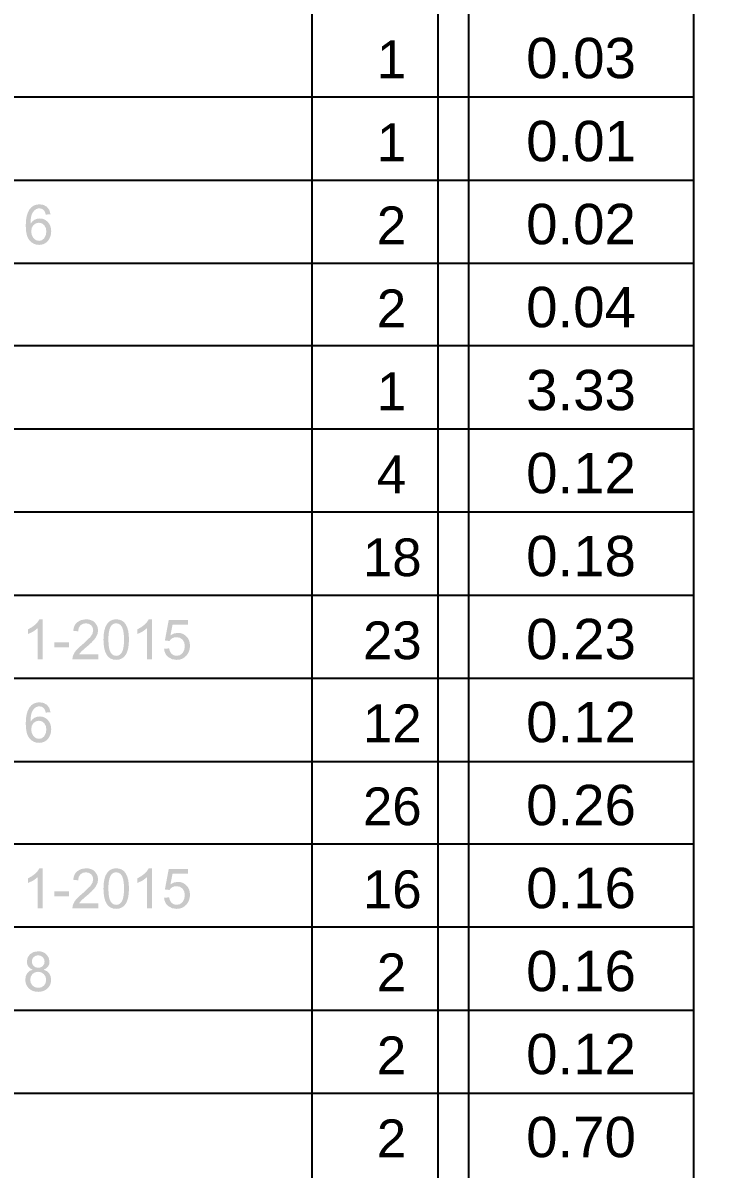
# Model space of a CAD drawing. Extents: x 3 to 592, y 5 to 207.
# Drawn here: x 444.1 to 474.7, y 105.4 to 156.4 of the extents above; entities that cross this region are included whole.
import ezdxf

# ---------------------------------------------------------------- set-up
doc = ezdxf.new("R2010")
doc.units = 0
doc.layers.get('0').update_dxf_attribs({"linetype": 'CONTINUOUS'})
picture_1 = doc.add_image_def('image5.jpg', size_in_pixel=(760, 1236))

msp = doc.modelspace()

# ---------------------------------------------------------------- hatches: boundary and pattern name
h = msp.add_hatch(color=7)
h.paths.add_polyline_path([(444.471846, 147.491194), (444.552255, 147.59329), (444.647959, 147.666343), (444.75896, 147.710251), (444.885258, 147.72491), (444.986431, 147.714884), (445.079905, 147.684809), (445.165628, 147.634682), (445.243547, 147.564506), (445.308022, 147.478723), (445.354204, 147.381778), (445.381989, 147.273671), (445.391273, 147.154402), (445.382075, 147.033057), (445.35448, 146.921169), (445.308488, 146.818686), (445.244099, 146.725556), (445.164517, 146.648231), (445.072946, 146.593127), (444.969387, 146.56014), (444.853838, 146.549167), (444.734784, 146.560863), (444.624877, 146.596021), (444.524168, 146.654742), (444.43271, 146.737132), (444.356745, 146.849683), (444.302485, 146.998821), (444.269929, 147.184546), (444.259077, 147.406858), (444.268904, 147.628335), (444.29842, 147.820614), (444.347676, 147.983645), (444.416725, 148.117375), (444.504152, 148.221554), (444.609305, 148.295969), (444.732132, 148.340617), (444.87258, 148.3555), (445.050415, 148.327801), (445.198899, 148.244706), (445.306524, 148.10704), (445.362059, 147.91563), (445.150943, 147.896337), (445.111454, 148.019009), (445.050002, 148.106695), (444.966536, 148.159345), (444.861004, 148.176906), (444.782869, 148.166571), (444.710522, 148.135565), (444.643963, 148.083888), (444.583192, 148.011541), (444.532549, 147.91706), (444.496375, 147.79891), (444.474671, 147.656989)])
h.paths.add_polyline_path([(444.849429, 146.727761), (444.98048, 146.75794), (445.084246, 146.848477), (445.151977, 146.981665), (445.174646, 147.14007), (445.151977, 147.296409), (445.084246, 147.423395), (444.978757, 147.507731), (444.842263, 147.535843), (444.712383, 147.509384), (444.601933, 147.430009), (444.526554, 147.30764), (444.501612, 147.152197), (444.526141, 146.988968), (444.600279, 146.851785), (444.712038, 146.758767)])
h = msp.add_hatch(color=7)
h.dxf.hatch_style = 2
h.paths.add_polyline_path([(445.006221, 128.095692), (444.792349, 128.095692), (444.792349, 129.478692), (444.605074, 129.335996), (444.364055, 129.216864), (444.364055, 129.426877), (444.533846, 129.521962), (444.674389, 129.627795), (444.78558, 129.744377), (444.867314, 129.871708), (445.006221, 129.871708)])
h = msp.add_hatch(color=7)
h.dxf.hatch_style = 2
h.paths.add_polyline_path([(447.48464, 128.095692), (446.331498, 128.095692), (446.357129, 128.245761), (446.434024, 128.39831), (446.496458, 128.479648), (446.581267, 128.570702), (446.688504, 128.671471), (446.818221, 128.781956), (447.125799, 129.075202), (447.227498, 129.229405), (447.261398, 129.384434), (447.237902, 129.506528), (447.167691, 129.605471), (447.062202, 129.671204), (446.932322, 129.693114), (446.800031, 129.670515), (446.69089, 129.603266), (446.617647, 129.491645), (446.592774, 129.335376), (446.372839, 129.360732), (446.391218, 129.477426), (446.426445, 129.579495), (446.478414, 129.666992), (446.547023, 129.739968), (446.721207, 129.838704), (446.936732, 129.871708), (447.057853, 129.86263), (447.164866, 129.835466), (447.25772, 129.790318), (447.336363, 129.72729), (447.443781, 129.56854), (447.479679, 129.380024), (447.4495, 129.208596), (447.358963, 129.035515), (447.283714, 128.940955), (447.178647, 128.831772), (447.043711, 128.708015), (446.878855, 128.569738), (446.721689, 128.426973), (446.628603, 128.305706), (447.48464, 128.305706)])
h = msp.add_hatch(color=7)
h.paths.add_polyline_path([(448.284498, 129.871708), (448.417436, 129.857576), (448.532648, 129.815183), (448.630136, 129.744536), (448.709898, 129.645641), (448.771936, 129.518505), (448.816249, 129.363135), (448.842836, 129.179536), (448.851699, 128.967715), (448.842509, 128.753775), (448.814974, 128.569186), (448.769145, 128.41395), (448.705075, 128.288067), (448.623625, 128.190484), (448.526413, 128.120911), (448.413388, 128.079242), (448.284498, 128.065376), (448.151584, 128.07946), (448.036434, 128.12172), (447.939035, 128.19217), (447.859373, 128.290823), (447.797437, 128.417691), (447.753213, 128.572787), (447.726688, 128.756124), (447.717849, 128.967715), (447.726961, 129.181432), (447.754367, 129.366106), (447.800169, 129.521635), (447.864472, 129.647915), (447.945914, 129.745669), (448.043066, 129.815622), (448.155927, 129.857669)])
h.paths.add_polyline_path([(448.284498, 128.243969), (448.365217, 128.25452), (448.435393, 128.286206), (448.495028, 128.33908), (448.54412, 128.413192), (448.58255, 128.511386), (448.610128, 128.636504), (448.626751, 128.788596), (448.632315, 128.967715), (448.622531, 129.206598), (448.59373, 129.388844), (448.545292, 129.522858), (448.477423, 129.617598), (448.389505, 129.674166), (448.281742, 129.693114), (448.201041, 129.68228), (448.130985, 129.649844), (448.071677, 129.595911), (448.023222, 129.520584), (447.985283, 129.421486), (447.958248, 129.296239), (447.942064, 129.144948), (447.936681, 128.967715), (447.946327, 128.73083), (447.975818, 128.549343), (448.024256, 128.414571), (448.092124, 128.319486), (448.178596, 128.262711)])
h = msp.add_hatch(color=7)
h.dxf.hatch_style = 2
h.paths.add_polyline_path([(449.872594, 128.095692), (449.658722, 128.095692), (449.658722, 129.478692), (449.471447, 129.335996), (449.230428, 129.216864), (449.230428, 129.426877), (449.40022, 129.521962), (449.540762, 129.627795), (449.651953, 129.744377), (449.733688, 129.871708), (449.872594, 129.871708)])
h = msp.add_hatch(color=7)
h.dxf.hatch_style = 2
h.paths.add_polyline_path([(450.697808, 129.157884), (450.859796, 129.24098), (451.027986, 129.268679), (451.132889, 129.258877), (451.230971, 129.229542), (451.322231, 129.180777), (451.406671, 129.112685), (451.477252, 129.028039), (451.527731, 128.93037), (451.558057, 128.819679), (451.568177, 128.695966), (451.557859, 128.569462), (451.526973, 128.45288), (451.475624, 128.34622), (451.403914, 128.249482), (451.31566, 128.168858), (451.214641, 128.111333), (451.10091, 128.076856), (450.974518, 128.065376), (450.771602, 128.09645), (450.598038, 128.18995), (450.526733, 128.259912), (450.47243, 128.344911), (450.435179, 128.444896), (450.415034, 128.559816), (450.638276, 128.576903), (450.680927, 128.430487), (450.754583, 128.326652), (450.854215, 128.26464), (450.974518, 128.243969), (451.121554, 128.275044), (451.237999, 128.368544), (451.313653, 128.507795), (451.338871, 128.675571), (451.312895, 128.841349), (451.235243, 128.968266), (451.117351, 129.048882), (450.970108, 129.075753), (450.872844, 129.065117), (450.787725, 129.033241), (450.714697, 128.980178), (450.653711, 128.905979), (450.451966, 128.930232), (450.62174, 129.839186), (451.484943, 129.839186), (451.484943, 129.629725), (450.792066, 129.629725)])
h = msp.add_hatch(color=7)
h.dxf.hatch_style = 2
h.paths.add_polyline_path([(446.1787, 128.626513), (445.524959, 128.626513), (445.524959, 128.844243), (446.1787, 128.844243)])
h = msp.add_hatch(color=7)
h.paths.add_polyline_path([(444.471846, 125.310644), (444.552255, 125.41274), (444.647959, 125.485793), (444.75896, 125.529701), (444.885258, 125.54436), (444.986431, 125.534334), (445.079905, 125.504259), (445.165628, 125.454132), (445.243547, 125.383956), (445.308022, 125.298173), (445.354204, 125.201228), (445.381989, 125.093121), (445.391273, 124.973852), (445.382075, 124.852507), (445.35448, 124.740619), (445.308488, 124.638136), (445.244099, 124.545006), (445.164517, 124.467681), (445.072946, 124.412577), (444.969387, 124.37959), (444.853838, 124.368617), (444.734784, 124.380313), (444.624877, 124.415471), (444.524168, 124.474192), (444.43271, 124.556582), (444.356745, 124.669133), (444.302485, 124.818271), (444.269929, 125.003996), (444.259077, 125.226308), (444.268904, 125.447785), (444.29842, 125.640064), (444.347676, 125.803095), (444.416725, 125.936825), (444.504152, 126.041004), (444.609305, 126.115419), (444.732132, 126.160067), (444.87258, 126.17495), (445.050415, 126.147251), (445.198899, 126.064156), (445.306524, 125.92649), (445.362059, 125.73508), (445.150943, 125.715787), (445.111454, 125.838459), (445.050002, 125.926145), (444.966536, 125.978795), (444.861004, 125.996356), (444.782869, 125.986021), (444.710522, 125.955015), (444.643963, 125.903338), (444.583192, 125.830991), (444.532549, 125.73651), (444.496375, 125.61836), (444.474671, 125.476439)])
h.paths.add_polyline_path([(444.849429, 124.547211), (444.98048, 124.57739), (445.084246, 124.667927), (445.151977, 124.801115), (445.174646, 124.95952), (445.151977, 125.115859), (445.084246, 125.242845), (444.978757, 125.327181), (444.842263, 125.355293), (444.712383, 125.328834), (444.601933, 125.249459), (444.526554, 125.12709), (444.501612, 124.971647), (444.526141, 124.808418), (444.600279, 124.671235), (444.712038, 124.578217)])
h = msp.add_hatch(color=7)
h.dxf.hatch_style = 2
h.paths.add_polyline_path([(445.006221, 117.005417), (444.792349, 117.005417), (444.792349, 118.388417), (444.605074, 118.245721), (444.364055, 118.126589), (444.364055, 118.336602), (444.533846, 118.431687), (444.674389, 118.53752), (444.78558, 118.654102), (444.867314, 118.781433), (445.006221, 118.781433)])
h = msp.add_hatch(color=7)
h.dxf.hatch_style = 2
h.paths.add_polyline_path([(447.48464, 117.005417), (446.331498, 117.005417), (446.357129, 117.155486), (446.434024, 117.308035), (446.496458, 117.389373), (446.581267, 117.480427), (446.688504, 117.581196), (446.818221, 117.691681), (447.125799, 117.984927), (447.227498, 118.13913), (447.261398, 118.294159), (447.237902, 118.416253), (447.167691, 118.515196), (447.062202, 118.580929), (446.932322, 118.602839), (446.800031, 118.58024), (446.69089, 118.512991), (446.617647, 118.40137), (446.592774, 118.245101), (446.372839, 118.270457), (446.391218, 118.387151), (446.426445, 118.48922), (446.478414, 118.576717), (446.547023, 118.649693), (446.721207, 118.748429), (446.936732, 118.781433), (447.057853, 118.772355), (447.164866, 118.745191), (447.25772, 118.700043), (447.336363, 118.637015), (447.443781, 118.478265), (447.479679, 118.289749), (447.4495, 118.118321), (447.358963, 117.94524), (447.283714, 117.85068), (447.178647, 117.741497), (447.043711, 117.61774), (446.878855, 117.479463), (446.721689, 117.336698), (446.628603, 117.215431), (447.48464, 117.215431)])
h = msp.add_hatch(color=7)
h.paths.add_polyline_path([(448.284498, 118.781433), (448.417436, 118.767301), (448.532648, 118.724908), (448.630136, 118.654261), (448.709898, 118.555366), (448.771936, 118.42823), (448.816249, 118.27286), (448.842836, 118.089261), (448.851699, 117.87744), (448.842509, 117.6635), (448.814974, 117.478911), (448.769145, 117.323675), (448.705075, 117.197792), (448.623625, 117.100209), (448.526413, 117.030636), (448.413388, 116.988967), (448.284498, 116.975101), (448.151584, 116.989185), (448.036434, 117.031445), (447.939035, 117.101895), (447.859373, 117.200548), (447.797437, 117.327416), (447.753213, 117.482512), (447.726688, 117.665849), (447.717849, 117.87744), (447.726961, 118.091157), (447.754367, 118.275831), (447.800169, 118.43136), (447.864472, 118.55764), (447.945914, 118.655394), (448.043066, 118.725347), (448.155927, 118.767394)])
h.paths.add_polyline_path([(448.284498, 117.153694), (448.365217, 117.164245), (448.435393, 117.195931), (448.495028, 117.248805), (448.54412, 117.322917), (448.58255, 117.421111), (448.610128, 117.546229), (448.626751, 117.698321), (448.632315, 117.87744), (448.622531, 118.116323), (448.59373, 118.298569), (448.545292, 118.432583), (448.477423, 118.527323), (448.389505, 118.583891), (448.281742, 118.602839), (448.201041, 118.592005), (448.130985, 118.559569), (448.071677, 118.505636), (448.023222, 118.430309), (447.985283, 118.331211), (447.958248, 118.205964), (447.942064, 118.054673), (447.936681, 117.87744), (447.946327, 117.640555), (447.975818, 117.459068), (448.024256, 117.324296), (448.092124, 117.229211), (448.178596, 117.172436)])
h = msp.add_hatch(color=7)
h.dxf.hatch_style = 2
h.paths.add_polyline_path([(449.872594, 117.005417), (449.658722, 117.005417), (449.658722, 118.388417), (449.471447, 118.245721), (449.230428, 118.126589), (449.230428, 118.336602), (449.40022, 118.431687), (449.540762, 118.53752), (449.651953, 118.654102), (449.733688, 118.781433), (449.872594, 118.781433)])
h = msp.add_hatch(color=7)
h.dxf.hatch_style = 2
h.paths.add_polyline_path([(450.697808, 118.067609), (450.859796, 118.150705), (451.027986, 118.178404), (451.132889, 118.168602), (451.230971, 118.139267), (451.322231, 118.090502), (451.406671, 118.02241), (451.477252, 117.937764), (451.527731, 117.840095), (451.558057, 117.729404), (451.568177, 117.605691), (451.557859, 117.479187), (451.526973, 117.362605), (451.475624, 117.255945), (451.403914, 117.159207), (451.31566, 117.078583), (451.214641, 117.021058), (451.10091, 116.986581), (450.974518, 116.975101), (450.771602, 117.006175), (450.598038, 117.099675), (450.526733, 117.169637), (450.47243, 117.254636), (450.435179, 117.354621), (450.415034, 117.469541), (450.638276, 117.486628), (450.680927, 117.340212), (450.754583, 117.236377), (450.854215, 117.174365), (450.974518, 117.153694), (451.121554, 117.184769), (451.237999, 117.278269), (451.313653, 117.41752), (451.338871, 117.585296), (451.312895, 117.751074), (451.235243, 117.877991), (451.117351, 117.958607), (450.970108, 117.985478), (450.872844, 117.974842), (450.787725, 117.942966), (450.714697, 117.889903), (450.653711, 117.815704), (450.451966, 117.839957), (450.62174, 118.748911), (451.484943, 118.748911), (451.484943, 118.53945), (450.792066, 118.53945)])
h = msp.add_hatch(color=7)
h.dxf.hatch_style = 2
h.paths.add_polyline_path([(446.1787, 117.536238), (445.524959, 117.536238), (445.524959, 117.753968), (446.1787, 117.753968)])
h = msp.add_hatch(color=7)
h.paths.add_polyline_path([(445.060527, 114.265018), (445.203456, 114.19671), (445.305612, 114.098482), (445.366943, 113.970384), (445.387398, 113.81247), (445.377287, 113.703114), (445.347022, 113.603215), (445.296706, 113.512721), (445.226443, 113.43158), (445.140238, 113.364384), (445.04282, 113.316514), (444.934135, 113.287868), (444.814134, 113.278342), (444.692695, 113.287963), (444.583037, 113.316858), (444.485162, 113.365081), (444.399069, 113.432683), (444.328979, 113.514624), (444.279042, 113.606591), (444.249156, 113.70848), (444.239217, 113.820187), (444.261541, 113.97687), (444.328514, 114.112882), (444.433796, 114.213755), (444.570497, 114.265018), (444.456189, 114.322542), (444.37454, 114.399997), (444.325551, 114.501739), (444.309221, 114.627717), (444.343603, 114.807), (444.447025, 114.954037), (444.606602, 115.052015), (444.809173, 115.084675), (444.917065, 115.076208), (445.014156, 115.050844), (445.100396, 115.008633), (445.175731, 114.949627), (445.280669, 114.800248), (445.31574, 114.622756), (445.299738, 114.502979), (445.251799, 114.404131), (445.172028, 114.326263)])
h.paths.add_polyline_path([(444.814134, 114.350456), (444.924446, 114.369886), (445.015328, 114.428177), (445.076375, 114.515545), (445.096908, 114.622756), (445.076237, 114.732655), (445.014225, 114.82395), (444.922103, 114.885479), (444.811378, 114.906081), (444.699481, 114.885824), (444.609082, 114.825052), (444.549069, 114.736996), (444.529156, 114.634883), (444.549551, 114.51713), (444.611287, 114.427075), (444.703202, 114.369542)])
h.paths.add_polyline_path([(444.814134, 113.456936), (444.952489, 113.481465), (445.06604, 113.555604), (445.141694, 113.669361), (445.166912, 113.81247), (445.140867, 113.956268), (445.062732, 114.071541), (444.947322, 114.147471), (444.809173, 114.172965), (444.667235, 114.14692), (444.555063, 114.068785), (444.482165, 113.953857), (444.458049, 113.817431), (444.482992, 113.676389), (444.55837, 113.560565), (444.672403, 113.482705)])

# ---------------------------------------------------------------- linework, layer by layer
at = {"color": 7}
for points in [[(456.984793, 204.893333), (456.984793, 8.925278)], [(463.969793, 204.893333), (463.969793, 8.925278)], [(473.988681, 5.221111), (473.988681, 204.893333)], [(302.115348, 153.140833), (473.988681, 153.140833)], [(302.115348, 149.436667), (473.988681, 149.436667)], [(302.115348, 145.7325), (473.988681, 145.7325)], [(302.115348, 142.063611), (473.988681, 142.063611)], [(302.115348, 138.359444), (473.988681, 138.359444)], [(302.115348, 134.655278), (473.988681, 134.655278)], [(302.115348, 130.951111), (473.988681, 130.951111)], [(302.115348, 127.246944), (473.988681, 127.246944)], [(302.115348, 123.542778), (473.988681, 123.542778)], [(302.115348, 119.873889), (473.988681, 119.873889)], [(302.115348, 116.169722), (473.988681, 116.169722)], [(302.115348, 112.465556), (473.988681, 112.465556)], [(302.115348, 108.761389), (473.988681, 108.761389)]]:
    msp.add_lwpolyline(points, dxfattribs=at)

# ---------------------------------------------------------------- texts
at = {"color": 7, "attachment_point": 1}
for s, insert, char_height in [('{\\fArialUnicodeMS|b0|i0|c0;0.03}', (466.531273, 155.770102), 1.797098), ('{\\fArialUnicodeMS|b0|i0|c0;1}', (459.88353, 155.654036), 1.681031), ('{\\fArialUnicodeMS|b0|i0|c0;1}', (459.88353, 151.957276), 1.681031), ('{\\fArialUnicodeMS|b0|i0|c0;0.01}', (466.531273, 152.073343), 1.797098), ('{\\fArialUnicodeMS|b0|i0|c0;2}', (459.88353, 148.260516), 1.681031), ('{\\fArialUnicodeMS|b0|i0|c0;0.02}', (466.531273, 148.376583), 1.797098), ('{\\fArialUnicodeMS|b0|i0|c0;2}', (459.88353, 144.563756), 1.681031), ('{\\fArialUnicodeMS|b0|i0|c0;0.04}', (466.531273, 144.679823), 1.797098), ('{\\fArialUnicodeMS|b0|i0|c0;3.33}', (466.531273, 140.983064), 1.797098), ('{\\fArialUnicodeMS|b0|i0|c0;1}', (459.88353, 140.866997), 1.681031), ('{\\fArialUnicodeMS|b0|i0|c0;4}', (459.88353, 137.170237), 1.681031), ('{\\fArialUnicodeMS|b0|i0|c0;0.12}', (466.531273, 137.286304), 1.797098), ('{\\fArialUnicodeMS|b0|i0|c0;18}', (459.266169, 133.473486), 1.681031), ('{\\fArialUnicodeMS|b0|i0|c0;0.18}', (466.531273, 133.589553), 1.797098), ('{\\fArialUnicodeMS|b0|i0|c0;23}', (459.266169, 129.776726), 1.681031), ('{\\fArialUnicodeMS|b0|i0|c0;0.23}', (466.531273, 129.892793), 1.797098), ('{\\fArialUnicodeMS|b0|i0|c0;12}', (459.266169, 126.079966), 1.681031), ('{\\fArialUnicodeMS|b0|i0|c0;0.12}', (466.531273, 126.196033), 1.797098), ('{\\fArialUnicodeMS|b0|i0|c0;0.26}', (466.531273, 122.499274), 1.797098), ('{\\fArialUnicodeMS|b0|i0|c0;26}', (459.266169, 122.383207), 1.681031), ('{\\fArialUnicodeMS|b0|i0|c0;16}', (459.266169, 118.686447), 1.681031), ('{\\fArialUnicodeMS|b0|i0|c0;0.16}', (466.531273, 118.802514), 1.797098), ('{\\fArialUnicodeMS|b0|i0|c0;2}', (459.88353, 114.989687), 1.681031), ('{\\fArialUnicodeMS|b0|i0|c0;0.16}', (466.531273, 115.105754), 1.797098), ('{\\fArialUnicodeMS|b0|i0|c0;2}', (459.88353, 111.292928), 1.681031), ('{\\fArialUnicodeMS|b0|i0|c0;0.12}', (466.531273, 111.408994), 1.797098), ('{\\fArialUnicodeMS|b0|i0|c0;0.70}', (466.531273, 107.712235), 1.797098), ('{\\fArialUnicodeMS|b0|i0|c0;2}', (459.88353, 107.596168), 1.681031)]:
    msp.add_mtext(s, dxfattribs=dict(at, insert=insert, char_height=char_height))

# ---------------------------------------------------------------- pictures from other files: only their frames are drawn
image = msp.add_image(picture_1, insert=(462.612373, 26.904439), size_in_units=(110.2152, 179.750244))
image.dxf.flags = 7

doc.saveas('drawing.dxf')
